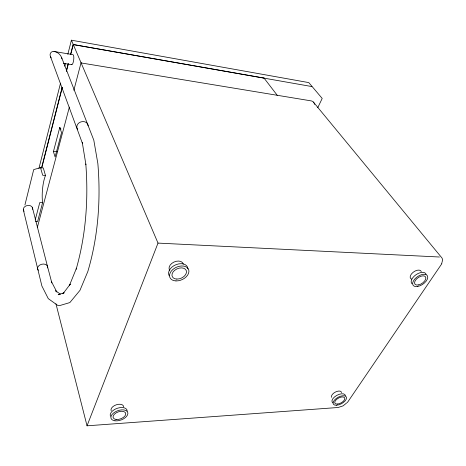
<?xml version="1.0" encoding="UTF-8"?>
<svg xmlns="http://www.w3.org/2000/svg" width="466" height="466" viewBox="0 0 466 466"><rect width="100%" height="100%" fill="white"/><g stroke="black" fill="none" stroke-linecap="round" stroke-linejoin="round"><path stroke-width="0.7" d="M24.931 204.918L33.721 169.583L40.513 167.678L43.291 167.941L45.493 175.496A19.805 5.248 -85.9 0 0 42.581 202.739L37.6 221.542L35.532 221.42M38.934 168.407L60.528 83.164M64.809 66.254L65.52 63.434M67.838 54.277L71.409 40.187L308.783 82.599L311.964 86.356M41.503 168.127L62.182 87.2M66.323 71.013L68.298 63.277M70.634 54.126L73.156 44.276L71.409 40.187M41.777 167.748L62.298 87.497M66.434 71.31L68.234 64.267M70.756 54.411L73.278 44.561L264.018 78.067M35.206 219.981L39.779 202.541L42.581 202.739M59.776 127.451L61.547 132.664L55.105 156.96L53.421 151.642L59.776 127.451L60.982 129.134M37.286 227.653L69.37 107.104M73.849 90.282L81.055 62.741M346.512 403.102L343.093 405.857L338.118 407.494L87.037 425.813L158.009 243.095L73.278 44.561L312.185 86.618L322.198 98.448L317.783 107.629M441.896 262.748L442.7 259.708L441.978 258.007L313.397 102.066M64.017 292.945L62.916 293.807L70.296 284.12L69.55 285.151L76.471 268.183L76.185 269.138C85.93 235.062 88.534 199.244 85.808 163.98M64.005 292.834L58.139 294.728L59.526 294.559M53.421 151.642L57.306 151.281M346.972 402.496L347.45 402.461L441.914 263.581L441.401 263.558M71.467 64.547A5.056 1.386 -83.2 0 0 73.663 60.143A5.056 1.386 -83.2 0 0 72.824 54.644L54.021 51.458C51.208 50.916 49.192 53.969 50.421 56.444L82.435 143.394M158.009 243.095L439.432 257.011M45.493 175.496L42.68 175.245L40.513 167.678M63.492 63.324L71.811 64.681M81.125 62.945L311.072 100.866A6.664 4.852 -40.1 0 1 314.078 103.143M54.021 51.458C57.376 51.918 60.335 54.347 61.594 57.469L93.8 140.138L97.854 163.531C100.895 199.751 98.192 236.617 87.818 271.544L79.954 290.365L69.853 302.574L60.417 305.364L57.662 305.352L48.278 298.636L41.882 285.99L23.3 209.653M60.493 294.192L55.541 290.784L56.503 291.6M263.878 77.88L277.235 95.285M51.58 281.895L56.858 292.025M50.421 56.444L51.114 57.871M47.386 266.045L51.848 282.932M32.387 207.492L47.625 266.954M55.955 303.809L87.037 425.813M61.594 57.469L61.908 58.873M82.249 142.276L85.936 164.76M111.182 410.767A6.594 3.705 -19.5 0 1 116.558 404.709A6.594 3.705 -19.5 0 1 123.647 406.946M314.276 103.772A6.664 4.852 -40.1 0 1 314.369 104.442M38.358 270.297A5.132 3.617 -14.1 0 1 41.637 264.263A5.132 3.617 -14.1 0 1 47.52 267.921M24.086 211.343A4.707 3.553 -11.4 0 1 27.04 205.57A4.707 3.553 -11.4 0 1 32.533 209.327M411.624 279.122A6.396 3.495 -34.3 0 1 413.202 272.249A6.396 3.495 -34.3 0 1 421.293 271.567M169.799 270.461A7.555 5.12 -23.9 0 1 173.935 262.067A7.555 5.12 -23.9 0 1 183.336 264.082M331.67 397.341A5.522 2.744 -28.5 0 1 335.637 391.953A5.522 2.744 -28.5 0 1 341.496 392.605M110.471 416.266A8.842 4.928 -19.6 0 1 117.677 408.158A8.842 4.928 -19.6 0 1 127.171 411.117M169.234 275.802A10.141 6.827 -23.9 0 1 176.358 264.548A10.141 6.827 -23.9 0 1 187.897 268.929M412.008 283.771A8.569 4.648 -34.3 0 1 416.19 274.596A8.569 4.648 -34.3 0 1 426.11 274.317M332.98 402.845A7.398 3.646 -28.5 0 1 336.714 395.43A7.398 3.646 -28.5 0 1 345.399 395.826M77.618 129.327A5.749 4.765 -16.6 0 1 80.892 121.894A5.749 4.765 -16.6 0 1 88.138 125.832M336.557 405.245A7.415 3.641 -28.5 0 0 346.523 397.789A7.415 3.641 -28.5 0 0 336.266 398.43A7.415 3.641 -28.5 0 0 336.557 405.245M417.781 286.444A8.592 4.643 -34.2 0 0 427.607 276.233A8.592 4.643 -34.2 0 0 415.177 278.604A8.592 4.643 -34.2 0 0 417.781 286.444M114.968 420.804A8.866 4.922 -19.7 0 0 127.888 413.458A8.866 4.922 -19.7 0 0 115.277 411.851A8.866 4.922 -19.7 0 0 114.968 420.804M116.092 419.464A6.646 3.693 -19.7 0 0 125.773 413.942A6.646 3.693 -19.7 0 0 116.308 412.754A6.646 3.693 -19.7 0 0 116.092 419.464M418.398 284.953A6.442 3.483 -34.2 0 0 425.755 277.287A6.442 3.483 -34.2 0 0 416.423 279.087A6.442 3.483 -34.2 0 0 418.398 284.953M175.985 280.916A10.176 6.821 -23.9 0 0 188.765 270.006A10.176 6.821 -23.9 0 0 172.927 269.418A10.176 6.821 -23.9 0 0 175.985 280.916M176.83 279.076A7.631 5.114 -23.9 0 0 186.394 270.88A7.631 5.114 -23.9 0 0 174.505 270.461A7.631 5.114 -23.9 0 0 176.83 279.076M337.372 404.069A5.563 2.726 -28.5 0 0 344.84 398.471A5.563 2.726 -28.5 0 0 337.139 398.96A5.563 2.726 -28.5 0 0 337.372 404.069"/></g></svg>
